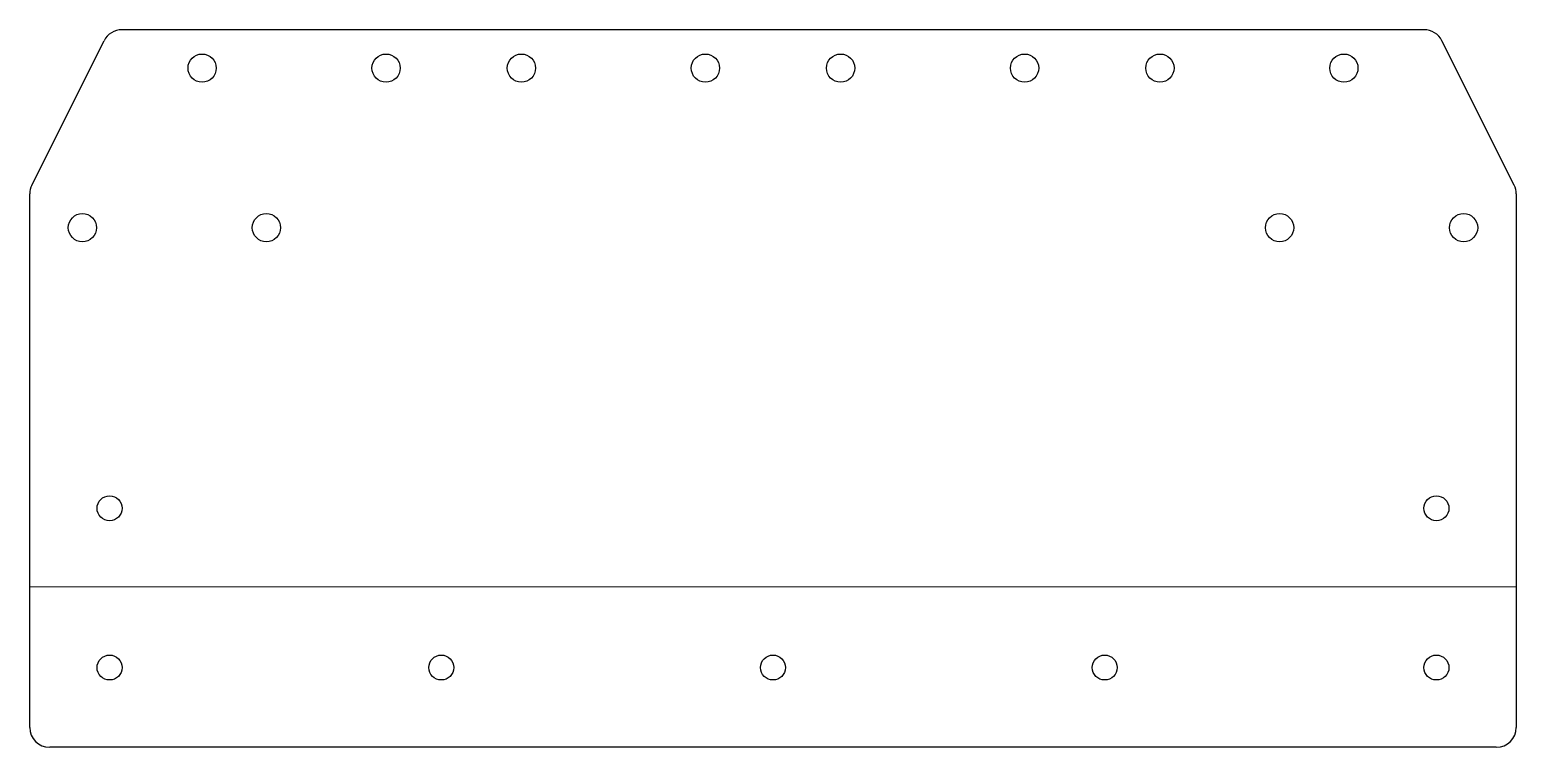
# Model space of a CAD drawing. Header units: inches. Extents: x 0 to 9.31, y 2.06 to 6.56.
import ezdxf

# ---------------------------------------------------------------- set-up
doc = ezdxf.new("R2010")
doc.units = ezdxf.units.IN
doc.header["$MEASUREMENT"] = 0

msp = doc.modelspace()

# ---------------------------------------------------------------- linework, layer by layer
at = {"linetype": 'Continuous', "lineweight": 25}
for p, q in [((8.7352, 6.556), (0.5773, 6.556)), ((0.0132, 5.5824), (0.4655, 6.4869)), ((9.2993, 5.5824), (8.847, 6.4869)), ((0, 2.1826), (0, 5.5265)), ((9.3125, 5.5265), (9.3125, 2.1826)), ((9.1875, 2.0576), (0.125, 2.0576))]:
    msp.add_line(p, q, dxfattribs=at)
at = {"color": 8, "linetype": 'Continuous', "lineweight": 0, "true_color": 0x808080}
msp.add_line((0, 3.0635), (9.3125, 3.0635), dxfattribs=at)
at = {"linetype": 'Continuous', "lineweight": 25}
for centre, radius in [((1.08, 6.315), 0.0885), ((2.2325, 6.315), 0.0885), ((3.08, 6.315), 0.0885), ((4.2325, 6.315), 0.0885), ((5.08, 6.315), 0.0885), ((6.2325, 6.315), 0.0885), ((7.08, 6.315), 0.0885), ((8.2325, 6.315), 0.0885), ((0.33, 5.315), 0.0885), ((1.4825, 5.315), 0.0885), ((7.83, 5.315), 0.0885), ((8.9825, 5.315), 0.0885), ((0.5, 3.556), 0.0781), ((8.8125, 3.556), 0.0781), ((0.5, 2.5576), 0.0781), ((2.5781, 2.5576), 0.0781), ((4.6562, 2.5576), 0.0781), ((6.7344, 2.5576), 0.0781), ((8.8125, 2.5576), 0.0781)]:
    msp.add_circle(centre, radius, dxfattribs=at)
for centre, start, end in [((0.5773, 6.431), 90, 153.43495), ((8.7352, 6.431), 26.56505, 90), ((0.125, 5.5265), 153.43495, 180), ((9.1875, 5.5265), 360, 26.56505), ((0.125, 2.1826), 180, 270), ((9.1875, 2.1826), 270, 0)]:
    msp.add_arc(centre, 0.125, start, end, dxfattribs=at)

doc.saveas('drawing.dxf')
